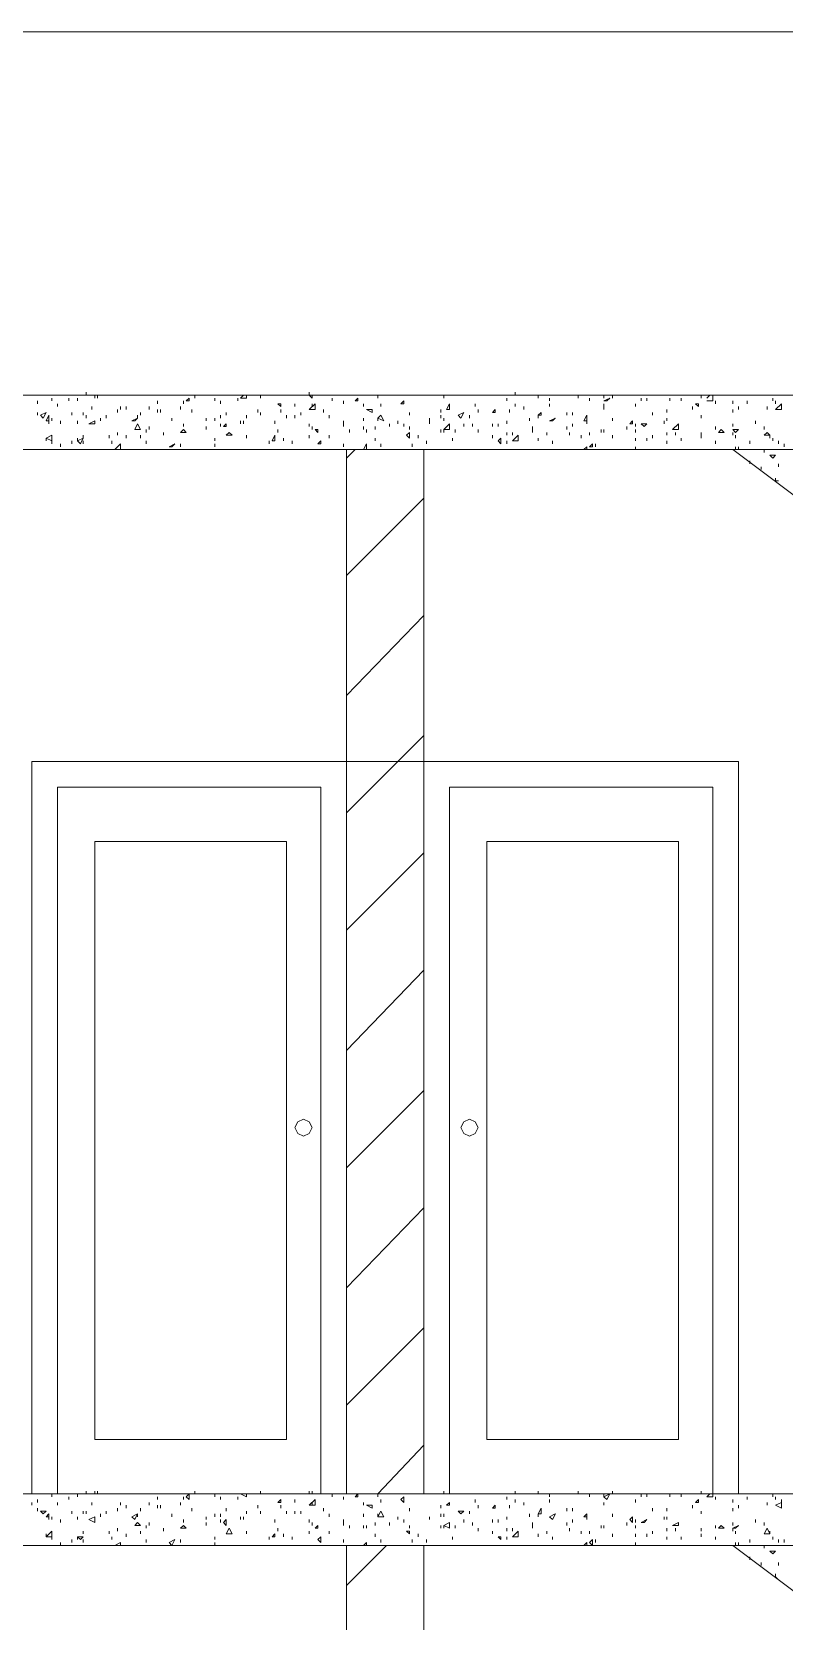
# Model space of a CAD drawing. Header units: millimetres. Extents: x 218.7 to 294.1, y -22.2 to 31.6.
# Drawn here: x 245.344 to 247.54, y 21.429 to 26.067 of the extents above; entities that cross this region are included whole.
import ezdxf

# ---------------------------------------------------------------- set-up
doc = ezdxf.new("R2010")
doc.units = ezdxf.units.MM
doc.layers.add('PDF_Geometry', color=7, linetype='Continuous')

msp = doc.modelspace()

# ---------------------------------------------------------------- linework, layer by layer
at = {"layer": 'PDF_Geometry', "lineweight": 9}
for points in [[(244.3587, 26.0672), (251.2389, 26.0672)], [(242.8056, 25.0067), (251.2389, 25.0067)], [(245.5026, 25.0067), (245.5026, 25.0151)], [(245.5276, 24.9984), (245.5276, 25.0067)], [(245.8199, 24.9984), (245.8199, 25.0067)], [(245.9535, 24.9984), (245.9618, 25.0067)], [(245.9702, 24.9984), (245.9702, 25.0067)], [(246.0119, 24.9984), (246.0119, 25.0067)], [(246.1539, 25.0067), (246.1539, 25.0151)], [(246.1539, 25.0067), (246.1622, 24.9984)], [(246.1622, 24.9984), (246.1622, 25.0067)], [(246.3543, 24.9984), (246.3543, 25.0067)], [(246.5463, 24.9984), (246.5463, 25.0067)], [(246.8218, 24.9984), (246.8218, 25.0067)], [(246.9387, 24.9984), (246.9387, 25.0067)], [(247.0139, 24.9984), (247.0139, 25.0067)], [(247.0389, 24.9984), (247.0389, 25.0067)], [(247.2978, 24.9984), (247.2978, 25.0067)], [(247.3145, 24.9984), (247.3228, 25.0067)], [(247.3312, 24.99), (247.3312, 25.0067)], [(245.3606, 24.9817), (245.3606, 24.99)], [(245.3606, 24.9483), (245.3606, 24.9566)], [(245.369, 24.9483), (245.3857, 24.9566)], [(245.369, 24.9483), (245.3773, 24.9399), (245.3857, 24.9566)], [(245.4024, 24.99), (245.4024, 24.9984)], [(245.4191, 24.9733), (245.4191, 24.9817)], [(245.4525, 24.99), (245.4525, 24.9984)], [(245.4608, 24.9483), (245.4608, 24.9566)], [(245.4775, 24.99), (245.4775, 24.9984)], [(245.4942, 24.9483), (245.4942, 24.9566)], [(245.5193, 24.965), (245.5193, 24.9733)], [(245.5944, 24.9566), (245.5944, 24.965)], [(245.6028, 24.965), (245.6028, 24.9733)], [(245.6195, 24.965), (245.6195, 24.9733)], [(245.6612, 24.9483), (245.6612, 24.9566)], [(245.6863, 24.965), (245.6863, 24.9733)], [(245.7113, 24.9817), (245.7113, 24.99)], [(245.7113, 24.9566), (245.7113, 24.965)], [(245.7197, 24.9566), (245.7197, 24.965)], [(245.7781, 24.965), (245.7781, 24.9733)], [(245.7865, 24.9817), (245.7865, 24.99)], [(245.7948, 24.99), (245.8032, 24.9984)], [(245.7948, 24.99), (245.8032, 24.99), (245.8032, 24.9984)], [(245.8115, 24.9566), (245.8115, 24.965)], [(245.8783, 24.99), (245.8783, 24.9984)], [(245.895, 24.9817), (245.895, 24.99)], [(245.9117, 24.9483), (245.9117, 24.9566)], [(245.9451, 24.99), (245.9451, 24.9984)], [(245.9535, 24.9984), (245.9702, 24.9984)], [(246.0036, 24.9566), (246.0036, 24.965)], [(246.0119, 24.9483), (246.0119, 24.9566)], [(246.062, 24.9817), (246.0704, 24.9817)], [(246.062, 24.9817), (246.0704, 24.9733), (246.0704, 24.9817)], [(246.0704, 24.9566), (246.0704, 24.965)], [(246.1121, 24.9733), (246.1121, 24.9817)], [(246.1288, 24.9483), (246.1288, 24.9566)], [(246.1539, 24.965), (246.1706, 24.9817), (246.1706, 24.965)], [(246.1539, 24.965), (246.1706, 24.965)], [(246.1622, 24.9733), (246.1622, 24.9817)], [(246.1956, 24.9566), (246.1956, 24.965)], [(246.2207, 24.99), (246.2207, 24.9984)], [(246.2541, 24.9817), (246.2541, 24.99)], [(246.2875, 24.99), (246.2958, 24.9984)], [(246.2875, 24.99), (246.2958, 24.99)], [(246.2958, 24.99), (246.2958, 24.9984)], [(246.3125, 24.9733), (246.3125, 24.9817)], [(246.3209, 24.965), (246.3376, 24.965)], [(246.3209, 24.965), (246.3376, 24.9566), (246.3376, 24.965)], [(246.3626, 24.9733), (246.3626, 24.9817)], [(246.4211, 24.9817), (246.4294, 24.99)], [(246.4211, 24.9817), (246.4294, 24.9817)], [(246.4294, 24.9817), (246.4294, 24.99)], [(246.4294, 24.9817), (246.4294, 24.99)], [(246.4461, 24.9483), (246.4461, 24.9566)], [(246.538, 24.9566), (246.538, 24.965)], [(246.5547, 24.965), (246.563, 24.9817)], [(246.5547, 24.965), (246.563, 24.965)], [(246.563, 24.965), (246.563, 24.9817)], [(246.5881, 24.9483), (246.6048, 24.9566)], [(246.5881, 24.9483), (246.5964, 24.9399), (246.6048, 24.9566)], [(246.6382, 24.9733), (246.6382, 24.9817)], [(246.6465, 24.9566), (246.6465, 24.965)], [(246.6883, 24.9566), (246.6966, 24.965)], [(246.6883, 24.9566), (246.6966, 24.9566)], [(246.6966, 24.9566), (246.6966, 24.965)], [(246.73, 24.99), (246.73, 24.9984)], [(246.7384, 24.9566), (246.7384, 24.965)], [(246.7551, 24.9733), (246.7551, 24.9817)], [(246.7801, 24.965), (246.7801, 24.9733)], [(246.8218, 24.9483), (246.8302, 24.9566)], [(246.8302, 24.9483), (246.8302, 24.9566)], [(246.8552, 24.99), (246.8552, 24.9984)], [(246.8552, 24.9733), (246.8552, 24.9817)], [(246.9053, 24.9483), (246.9053, 24.9566)], [(246.922, 24.9483), (246.922, 24.9566)], [(246.9721, 24.99), (246.9721, 24.9984)], [(247.0139, 24.99), (247.0306, 24.9984)], [(247.0139, 24.99), (247.0222, 24.99)], [(247.0139, 24.9733), (247.0139, 24.9817)], [(247.0139, 24.965), (247.0139, 24.9733)], [(247.0222, 24.99), (247.0306, 24.9984)], [(247.1057, 24.9733), (247.1057, 24.9817)], [(247.1224, 24.99), (247.1224, 24.9984)], [(247.1391, 24.99), (247.1391, 24.9984)], [(247.1558, 24.9483), (247.1558, 24.9566)], [(247.1976, 24.9566), (247.1976, 24.965)], [(247.2059, 24.99), (247.2059, 24.9984)], [(247.2393, 24.99), (247.2393, 24.9984)], [(247.2727, 24.965), (247.2727, 24.9733)], [(247.2811, 24.9817), (247.2894, 24.9817)], [(247.2811, 24.9817), (247.2894, 24.9733)], [(247.2894, 24.9733), (247.2894, 24.9817)], [(247.3145, 24.99), (247.3312, 24.99)], [(247.3395, 24.9817), (247.3395, 24.99)], [(247.3896, 24.9817), (247.3896, 24.99)], [(247.3896, 24.9566), (247.3896, 24.965)], [(247.4063, 24.965), (247.4063, 24.9733)], [(247.4898, 24.965), (247.4898, 24.9733)], [(247.5065, 24.99), (247.5065, 24.9984)], [(247.5149, 24.9817), (247.5149, 24.99)], [(247.5149, 24.965), (247.5316, 24.9817), (247.5316, 24.965)], [(247.5149, 24.965), (247.5316, 24.965)], [(247.5316, 24.9733), (247.5316, 24.9817)], [(245.3857, 24.9316), (245.394, 24.9483)], [(245.3857, 24.9316), (245.394, 24.9316)], [(245.394, 24.9316), (245.394, 24.9483)], [(245.394, 24.9232), (245.394, 24.9316)], [(245.4024, 24.9316), (245.4024, 24.9399)], [(245.4274, 24.9232), (245.4274, 24.9316)], [(245.4775, 24.9232), (245.4775, 24.9316)], [(245.5026, 24.9399), (245.5026, 24.9483)], [(245.5109, 24.9232), (245.5276, 24.9316)], [(245.5109, 24.9232), (245.5276, 24.9232)], [(245.5276, 24.9232), (245.5276, 24.9316)], [(245.5443, 24.9316), (245.5443, 24.9399)], [(245.561, 24.9399), (245.561, 24.9483)], [(245.6362, 24.9316), (245.6529, 24.9399)], [(245.6362, 24.9316), (245.6445, 24.9316), (245.6529, 24.9399)], [(245.6445, 24.9065), (245.6529, 24.9232)], [(245.6529, 24.9399), (245.6529, 24.9483)], [(245.6612, 24.9065), (245.6529, 24.9232)], [(245.6863, 24.9065), (245.6863, 24.9149)], [(245.7531, 24.9316), (245.7531, 24.9399)], [(245.7865, 24.9149), (245.7865, 24.9232)], [(245.7865, 24.9149), (245.7865, 24.9232)], [(245.8533, 24.9316), (245.8533, 24.9399)], [(245.8533, 24.9065), (245.8533, 24.9149)], [(245.8783, 24.9316), (245.8783, 24.9399)], [(245.895, 24.9399), (245.895, 24.9483)], [(245.895, 24.9149), (245.895, 24.9232)], [(245.9034, 24.9149), (245.9117, 24.9232)], [(245.9034, 24.9149), (245.9117, 24.9149), (245.9117, 24.9232)], [(245.9535, 24.9232), (245.9535, 24.9316)], [(245.9618, 24.9232), (245.9618, 24.9316)], [(245.9702, 24.9399), (245.9702, 24.9483)], [(246.0537, 24.9232), (246.0537, 24.9316)], [(246.0871, 24.9399), (246.0871, 24.9483)], [(246.1121, 24.9399), (246.1121, 24.9483)], [(246.1539, 24.9149), (246.1539, 24.9232)], [(246.1622, 24.9065), (246.1622, 24.9149)], [(246.2123, 24.9399), (246.2123, 24.9483)], [(246.2541, 24.9149), (246.2541, 24.9232), (246.2541, 24.9316)], [(246.3125, 24.9316), (246.3125, 24.9399)], [(246.3125, 24.9065), (246.3125, 24.9149)], [(246.3459, 24.9065), (246.3459, 24.9149)], [(246.3543, 24.9399), (246.3626, 24.9483), (246.371, 24.9316)], [(246.3543, 24.9399), (246.371, 24.9316)], [(246.3543, 24.9316), (246.3543, 24.9399)], [(246.3877, 24.9149), (246.3877, 24.9232)], [(246.4127, 24.9232), (246.4127, 24.9316)], [(246.4294, 24.9149), (246.4294, 24.9232)], [(246.4461, 24.9065), (246.4461, 24.9149)], [(246.5046, 24.9232), (246.5046, 24.9316), (246.5046, 24.9399)], [(246.538, 24.9399), (246.538, 24.9483)], [(246.5463, 24.9316), (246.5463, 24.9399)], [(246.5463, 24.9065), (246.563, 24.9232), (246.563, 24.9065)], [(246.6048, 24.9149), (246.6048, 24.9232)], [(246.6215, 24.9399), (246.6215, 24.9483)], [(246.6298, 24.9149), (246.6298, 24.9232)], [(246.6883, 24.9149), (246.6883, 24.9232)], [(246.705, 24.9149), (246.705, 24.9232)], [(246.73, 24.9232), (246.73, 24.9316)], [(246.7968, 24.9316), (246.7968, 24.9399)], [(246.8052, 24.8982), (246.8052, 24.9065), (246.8052, 24.9149)], [(246.8218, 24.9483), (246.8302, 24.9483)], [(246.8218, 24.9399), (246.8218, 24.9483)], [(246.8552, 24.9316), (246.8636, 24.9316), (246.8719, 24.9399)], [(246.8552, 24.9316), (246.872, 24.9399)], [(246.9053, 24.9065), (246.9053, 24.9149)], [(246.922, 24.9149), (246.922, 24.9232)], [(246.9554, 24.9316), (246.9638, 24.9483)], [(246.9554, 24.9316), (246.9638, 24.9316)], [(246.9638, 24.9316), (246.9638, 24.9483)], [(246.9638, 24.9232), (246.9638, 24.9316)], [(247.0389, 24.9316), (247.0389, 24.9399)], [(247.0807, 24.9065), (247.0807, 24.9149)], [(247.089, 24.9232), (247.0974, 24.9316)], [(247.089, 24.9232), (247.0974, 24.9232)], [(247.0974, 24.9232), (247.0974, 24.9316)], [(247.1057, 24.9149), (247.1057, 24.9232)], [(247.1224, 24.9232), (247.1391, 24.9232)], [(247.1224, 24.9232), (247.1308, 24.9149)], [(247.1308, 24.9149), (247.1391, 24.9232)], [(247.1892, 24.9232), (247.1892, 24.9316)], [(247.1976, 24.9316), (247.1976, 24.9399)], [(247.2143, 24.9065), (247.231, 24.9232)], [(247.231, 24.9065), (247.231, 24.9232)], [(247.2978, 24.9399), (247.2978, 24.9483)], [(247.2978, 24.9399), (247.2978, 24.9483)], [(247.3395, 24.9065), (247.3395, 24.9149)], [(247.3896, 24.9149), (247.3896, 24.9232)], [(247.4564, 24.9232), (247.4564, 24.9316)], [(247.4815, 24.9065), (247.4815, 24.9149)], [(245.3857, 24.8815), (245.4024, 24.8898), (245.4024, 24.8731)], [(245.3857, 24.8815), (245.4024, 24.8731)], [(245.3857, 24.8731), (245.3857, 24.8815)], [(245.4024, 24.8648), (245.4024, 24.8731)], [(245.4274, 24.8564), (245.4274, 24.8648)], [(245.4608, 24.8648), (245.4608, 24.8731)], [(245.4775, 24.8731), (245.4942, 24.8815)], [(245.4775, 24.8731), (245.4859, 24.8648), (245.4942, 24.8815)], [(245.4775, 24.8731), (245.4775, 24.8815)], [(245.4942, 24.8815), (245.4942, 24.8898)], [(245.4942, 24.8648), (245.4942, 24.8731)], [(245.5694, 24.8815), (245.5694, 24.8898)], [(245.5777, 24.8648), (245.5777, 24.8731)], [(245.5861, 24.8481), (245.6028, 24.8648), (245.6028, 24.8481)], [(245.5944, 24.8898), (245.5944, 24.8982)], [(245.6195, 24.8815), (245.6195, 24.8898)], [(245.6445, 24.9065), (245.6612, 24.9065)], [(245.6612, 24.8815), (245.6612, 24.8898)], [(245.6779, 24.8982), (245.6779, 24.9065)], [(245.6779, 24.8648), (245.6779, 24.8731)], [(245.728, 24.8898), (245.728, 24.8982)], [(245.7447, 24.8564), (245.7614, 24.8648)], [(245.7447, 24.8564), (245.7531, 24.8564), (245.7614, 24.8648)], [(245.7781, 24.8982), (245.7865, 24.9065)], [(245.7781, 24.8982), (245.7948, 24.8982)], [(245.7948, 24.8982), (245.7865, 24.9065)], [(245.8783, 24.8731), (245.8783, 24.8815)], [(245.8783, 24.8564), (245.8783, 24.8648)], [(245.9117, 24.8898), (245.9201, 24.8982)], [(245.9117, 24.8898), (245.9284, 24.8898)], [(245.9284, 24.8898), (245.9201, 24.8982)], [(245.9702, 24.8815), (245.9702, 24.8898)], [(246.037, 24.8648), (246.037, 24.8731)], [(246.0453, 24.8731), (246.0537, 24.8898)], [(246.0453, 24.8731), (246.0537, 24.8731)], [(246.0537, 24.8731), (246.0537, 24.8898)], [(246.062, 24.8982), (246.062, 24.9065)], [(246.0787, 24.8731), (246.0787, 24.8815)], [(246.1038, 24.8648), (246.1038, 24.8731)], [(246.1539, 24.8815), (246.1539, 24.8898)], [(246.1706, 24.9065), (246.1789, 24.9065)], [(246.1706, 24.9065), (246.1789, 24.8982), (246.1789, 24.9065)], [(246.1789, 24.8648), (246.1873, 24.8731)], [(246.1789, 24.8648), (246.1873, 24.8648)], [(246.1873, 24.8648), (246.1873, 24.8731)], [(246.2123, 24.8815), (246.2123, 24.8898)], [(246.2541, 24.8564), (246.2541, 24.8648)], [(246.2708, 24.8982), (246.2708, 24.9065)], [(246.3125, 24.8481), (246.3209, 24.8648)], [(246.3209, 24.8982), (246.3209, 24.9065)], [(246.3209, 24.8481), (246.3209, 24.8648)], [(246.3459, 24.8731), (246.3459, 24.8815)], [(246.3626, 24.8564), (246.3626, 24.8648)], [(246.4378, 24.8898), (246.4461, 24.8982)], [(246.4378, 24.8898), (246.4461, 24.8815), (246.4461, 24.8982)], [(246.4461, 24.8898), (246.4461, 24.8982)], [(246.4545, 24.8564), (246.4545, 24.8648)], [(246.4712, 24.8815), (246.4712, 24.8898)], [(246.4962, 24.8648), (246.4962, 24.8731)], [(246.538, 24.8982), (246.538, 24.9065)], [(246.5463, 24.9065), (246.563, 24.9065)], [(246.5463, 24.8982), (246.5463, 24.9065)], [(246.5714, 24.8731), (246.5714, 24.8815)], [(246.5797, 24.8982), (246.5797, 24.9065)], [(246.6465, 24.8982), (246.6465, 24.9065)], [(246.6883, 24.8815), (246.6883, 24.8898)], [(246.705, 24.8731), (246.7133, 24.8815)], [(246.705, 24.8731), (246.7133, 24.8648), (246.7133, 24.8815)], [(246.73, 24.8898), (246.73, 24.8982)], [(246.73, 24.8648), (246.73, 24.8731)], [(246.7467, 24.8898), (246.7467, 24.8982)], [(246.7467, 24.8731), (246.7634, 24.8898), (246.7634, 24.8731)], [(246.7467, 24.8731), (246.7634, 24.8731)], [(246.8218, 24.8731), (246.8218, 24.8815)], [(246.8469, 24.8898), (246.8469, 24.8982)], [(246.8636, 24.8648), (246.8636, 24.8731)], [(246.9137, 24.8898), (246.9137, 24.8982)], [(246.9471, 24.8815), (246.9471, 24.8898)], [(246.9721, 24.8898), (246.9721, 24.8982)], [(246.9721, 24.8564), (246.9805, 24.8648)], [(246.9721, 24.8564), (246.9805, 24.8564), (246.9805, 24.8648)], [(246.9888, 24.8564), (246.9888, 24.8648)], [(247.0055, 24.8982), (247.0055, 24.9065)], [(247.0139, 24.8982), (247.0139, 24.9065)], [(247.0389, 24.8815), (247.0389, 24.8898)], [(247.1057, 24.8982), (247.1057, 24.9065)], [(247.1057, 24.8731), (247.1057, 24.8815)], [(247.1391, 24.8731), (247.1391, 24.8815)], [(247.1558, 24.8815), (247.1558, 24.8898)], [(247.1976, 24.8898), (247.1976, 24.8982)], [(247.1976, 24.8648), (247.1976, 24.8731)], [(247.2143, 24.9065), (247.231, 24.9065)], [(247.2226, 24.8898), (247.2226, 24.8982)], [(247.2393, 24.8731), (247.2393, 24.8815)], [(247.2978, 24.8815), (247.2978, 24.8898), (247.2978, 24.8982)], [(247.3395, 24.8648), (247.3395, 24.8731)], [(247.3479, 24.8982), (247.3562, 24.9065)], [(247.3479, 24.8982), (247.3646, 24.8982)], [(247.3646, 24.8982), (247.3562, 24.9065)], [(247.3896, 24.9065), (247.4063, 24.9065)], [(247.3896, 24.9065), (247.398, 24.8982)], [(247.3896, 24.8898), (247.3896, 24.8982)], [(247.398, 24.8982), (247.4063, 24.9065)], [(247.398, 24.8815), (247.398, 24.8898)], [(247.4397, 24.8648), (247.4397, 24.8731)], [(247.4815, 24.8898), (247.4898, 24.8982)], [(247.4815, 24.8898), (247.4982, 24.8898)], [(247.4982, 24.8898), (247.4898, 24.8982)], [(247.4982, 24.8815), (247.4982, 24.8898)], [(247.5065, 24.8731), (247.5065, 24.8815)], [(247.5232, 24.8648), (247.5232, 24.8731)], [(247.5399, 24.8564), (247.5399, 24.8648)], [(242.8056, 24.8481), (251.2389, 24.8481)], [(246.2624, 23.938), (246.2624, 24.8481)], [(246.2624, 24.8231), (246.2875, 24.8481)], [(246.3125, 24.8481), (246.3209, 24.8481)], [(246.4879, 23.938), (246.4879, 24.8481)], [(246.9554, 24.8481), (246.9638, 24.8564), (246.9638, 24.8481)], [(247.1057, 24.8481), (247.1057, 24.8564)], [(247.3896, 24.8481), (249.9279, 22.9444)], [(247.398, 24.8481), (247.398, 24.8564)], [(247.4063, 24.8481), (247.4063, 24.8564)], [(247.4815, 24.8397), (247.4815, 24.8481)], [(247.4982, 24.8314), (247.5149, 24.8314)], [(247.4982, 24.8314), (247.5065, 24.823)], [(247.5065, 24.8231), (247.5149, 24.8314)], [(247.4397, 24.8063), (247.4397, 24.8147)], [(247.4731, 24.7897), (247.4731, 24.798)], [(247.5232, 24.798), (247.5232, 24.8064)], [(247.5149, 24.7563), (247.5149, 24.7646)], [(247.5232, 24.7563), (247.5149, 24.7563)], [(246.2624, 24.4807), (246.4879, 24.7062)], [(246.2624, 24.13), (246.4879, 24.3638)], [(246.2624, 23.7877), (246.4127, 23.938), (246.4879, 24.0131)], [(245.344, 21.8005), (245.344, 23.938), (247.4063, 23.938), (247.4063, 21.8005)], [(245.4191, 21.8005), (245.344, 21.8005), (245.344, 23.938), (246.2624, 23.938), (246.2624, 21.8005), (246.1873, 21.8005)], [(247.3312, 21.8005), (247.4063, 21.8005), (247.4063, 23.938), (246.4879, 23.938), (246.4879, 21.8005), (246.563, 21.8005)], [(246.2624, 23.4453), (246.4879, 23.6708)], [(246.2624, 23.0947), (246.4879, 23.3284)], [(246.2624, 22.7523), (246.4879, 22.9778)], [(246.2624, 22.4016), (246.4879, 22.6354)], [(246.2624, 22.0593), (246.4879, 22.2847)], [(246.3543, 21.8005), (246.4879, 21.9424)], [(242.8056, 21.8005), (248.7339, 21.8005)], [(242.8056, 21.8005), (248.7339, 21.8005)], [(245.4024, 21.7921), (245.4024, 21.8005)], [(245.4775, 21.7921), (245.4775, 21.8005)], [(245.5026, 21.8005), (245.5026, 21.8088)], [(245.5276, 21.8005), (245.5276, 21.8088)], [(245.7948, 21.7921), (245.8032, 21.8005)], [(245.7948, 21.7921), (245.8032, 21.7838), (245.8032, 21.8005)], [(245.8199, 21.8005), (245.8199, 21.8088)], [(245.8783, 21.7921), (245.8783, 21.8005)], [(245.9535, 21.8005), (245.9618, 21.8005)], [(245.9535, 21.8005), (245.9702, 21.7921), (245.9702, 21.8005)], [(246.0119, 21.8005), (246.0119, 21.8088)], [(246.1622, 21.8005), (246.1539, 21.8005), (246.1539, 21.8088)], [(246.1622, 21.8005), (246.1622, 21.8088)], [(246.2207, 21.7921), (246.2207, 21.8005)], [(246.2958, 21.7921), (246.2875, 21.7921), (246.2958, 21.8005)], [(246.2958, 21.7921), (246.2958, 21.8005)], [(246.3543, 21.7921), (246.3543, 21.8005)], [(246.5463, 21.8005), (246.5463, 21.8088)], [(246.8218, 21.8005), (246.8218, 21.8088)], [(246.8552, 21.7921), (246.8552, 21.8005)], [(246.9387, 21.8005), (246.9387, 21.8088)], [(246.9721, 21.7921), (246.9721, 21.8005)], [(247.0139, 21.7921), (247.0306, 21.8005)], [(247.0139, 21.8005), (247.0139, 21.7921), (247.0222, 21.7838), (247.0306, 21.8005)], [(247.0389, 21.8005), (247.0389, 21.8088)], [(247.1224, 21.7921), (247.1224, 21.8005)], [(247.1391, 21.7921), (247.1391, 21.8005)], [(247.2059, 21.7921), (247.2059, 21.8005)], [(247.2393, 21.7921), (247.2393, 21.8005)], [(247.2978, 21.8005), (247.2978, 21.8088)], [(247.3145, 21.7921), (247.3228, 21.8005)], [(247.3145, 21.7921), (247.3312, 21.7921), (247.3312, 21.8005)], [(247.5065, 21.7921), (247.5065, 21.8005)], [(245.344, 21.7671), (245.344, 21.7754)], [(245.3606, 21.7754), (245.3606, 21.7838)], [(245.3606, 21.7504), (245.3606, 21.7587)], [(245.4191, 21.7671), (245.4191, 21.7754)], [(245.4525, 21.7838), (245.4525, 21.7921)], [(245.5193, 21.7671), (245.5193, 21.7754)], [(245.5944, 21.7504), (245.5944, 21.7587)], [(245.6028, 21.7671), (245.6028, 21.7754)], [(245.6195, 21.7587), (245.6195, 21.7671)], [(245.6612, 21.7504), (245.6612, 21.7587)], [(245.6863, 21.7671), (245.6863, 21.7754)], [(245.7113, 21.7838), (245.7113, 21.7921)], [(245.7113, 21.7587), (245.7113, 21.7671)], [(245.7197, 21.7587), (245.7197, 21.7671)], [(245.7781, 21.7671), (245.7781, 21.7754)], [(245.7865, 21.7838), (245.7865, 21.7921)], [(245.8115, 21.7504), (245.8115, 21.7587)], [(245.895, 21.7838), (245.895, 21.7921)], [(245.9117, 21.7504), (245.9117, 21.7587)], [(245.9451, 21.7838), (245.9451, 21.7921)], [(246.0036, 21.7587), (246.0036, 21.7671)], [(246.062, 21.7754), (246.0704, 21.7838)], [(246.062, 21.7754), (246.0704, 21.7754), (246.0704, 21.7838)], [(246.0704, 21.7587), (246.0704, 21.7671)], [(246.1121, 21.7754), (246.1121, 21.7838)], [(246.1539, 21.7671), (246.1706, 21.7838)], [(246.1539, 21.7671), (246.1706, 21.7671), (246.1706, 21.7838)], [(246.1622, 21.7671), (246.1622, 21.7754)], [(246.1956, 21.7504), (246.1956, 21.7587)], [(246.2541, 21.7838), (246.2541, 21.7921)], [(246.3125, 21.7671), (246.3125, 21.7754)], [(246.3209, 21.7671), (246.3376, 21.7671)], [(246.3209, 21.7671), (246.3376, 21.7587), (246.3376, 21.7671)], [(246.3626, 21.7754), (246.3626, 21.7838)], [(246.4211, 21.7838), (246.4294, 21.7921)], [(246.4211, 21.7838), (246.4294, 21.7754)], [(246.4294, 21.7754), (246.4294, 21.7921)], [(246.4294, 21.7838), (246.4294, 21.7921)], [(246.4461, 21.7504), (246.4461, 21.7587)], [(246.538, 21.7587), (246.538, 21.7671)], [(246.5547, 21.7671), (246.563, 21.7754)], [(246.5547, 21.7671), (246.563, 21.7671)], [(246.563, 21.7671), (246.563, 21.7754)], [(246.6382, 21.7754), (246.6382, 21.7838)], [(246.6465, 21.7587), (246.6465, 21.7671)], [(246.6883, 21.7587), (246.6966, 21.7671)], [(246.6883, 21.7587), (246.6966, 21.7587)], [(246.6966, 21.7587), (246.6966, 21.7671)], [(246.73, 21.7838), (246.73, 21.7921)], [(246.7384, 21.7587), (246.7384, 21.7671)], [(246.7551, 21.7754), (246.7551, 21.7838)], [(246.7801, 21.7671), (246.7801, 21.7754)], [(246.8218, 21.742), (246.8302, 21.7587)], [(246.8302, 21.742), (246.8302, 21.7587)], [(246.8552, 21.7754), (246.8552, 21.7838)], [(246.9053, 21.7504), (246.9053, 21.7587)], [(246.922, 21.7504), (246.922, 21.7587)], [(247.1057, 21.7754), (247.1057, 21.7838)], [(247.1558, 21.7504), (247.1558, 21.7587)], [(247.1976, 21.7504), (247.1976, 21.7587)], [(247.2727, 21.7587), (247.2727, 21.7671)], [(247.2894, 21.7754), (247.2811, 21.7754), (247.2894, 21.7838)], [(247.2894, 21.7754), (247.2894, 21.7838)], [(247.3395, 21.7838), (247.3395, 21.7921)], [(247.3896, 21.7754), (247.3896, 21.7838)], [(247.3896, 21.7504), (247.3896, 21.7587)], [(247.4063, 21.7587), (247.4063, 21.7671)], [(247.4898, 21.7671), (247.4898, 21.7754)], [(247.5149, 21.7838), (247.5149, 21.7921)], [(247.5149, 21.7671), (247.5316, 21.7754)], [(247.5149, 21.7671), (247.5316, 21.7587), (247.5316, 21.7754)], [(247.5316, 21.7754), (247.5316, 21.7838)], [(245.369, 21.7504), (245.3857, 21.7504)], [(245.369, 21.7504), (245.3774, 21.742), (245.3857, 21.7504)], [(245.3857, 21.7337), (245.394, 21.742)], [(245.3857, 21.7337), (245.394, 21.7337), (245.394, 21.742)], [(245.394, 21.7253), (245.394, 21.7337)], [(245.4024, 21.7253), (245.4024, 21.7337)], [(245.4274, 21.717), (245.4274, 21.7253)], [(245.4608, 21.742), (245.4608, 21.7504)], [(245.4775, 21.7253), (245.4775, 21.7337)], [(245.4942, 21.742), (245.4942, 21.7504)], [(245.5026, 21.742), (245.5026, 21.7504)], [(245.5109, 21.7253), (245.5276, 21.7337)], [(245.5109, 21.7253), (245.5276, 21.717), (245.5276, 21.7337)], [(245.5443, 21.7337), (245.5443, 21.742)], [(245.561, 21.742), (245.561, 21.7504)], [(245.6362, 21.7337), (245.6529, 21.742)], [(245.6362, 21.7337), (245.6445, 21.7253), (245.6529, 21.742)], [(245.6445, 21.7086), (245.6529, 21.717)], [(245.6445, 21.7086), (245.6612, 21.7086), (245.6529, 21.717)], [(245.6529, 21.7337), (245.6529, 21.742)], [(245.6779, 21.7003), (245.6779, 21.7086)], [(245.6863, 21.7086), (245.6863, 21.717)], [(245.7531, 21.7337), (245.7531, 21.742)], [(245.7781, 21.7003), (245.7865, 21.7086)], [(245.7781, 21.7003), (245.7948, 21.7003), (245.7865, 21.7086)], [(245.8533, 21.7253), (245.8533, 21.7337)], [(245.8533, 21.7086), (245.8533, 21.717)], [(245.8783, 21.7337), (245.8783, 21.742)], [(245.895, 21.7337), (245.895, 21.742)], [(245.895, 21.717), (245.895, 21.7253)], [(245.9034, 21.717), (245.9117, 21.7253)], [(245.9034, 21.717), (245.9117, 21.7086), (245.9117, 21.7253)], [(245.9535, 21.7253), (245.9535, 21.7337)], [(245.9618, 21.7253), (245.9618, 21.7337)], [(245.9702, 21.742), (245.9702, 21.7504)], [(246.0119, 21.742), (246.0119, 21.7504)], [(246.0537, 21.717), (246.0537, 21.7253)], [(246.0871, 21.742), (246.0871, 21.7504)], [(246.1121, 21.742), (246.1121, 21.7504)], [(246.1288, 21.742), (246.1288, 21.7504)], [(246.1539, 21.717), (246.1539, 21.7253)], [(246.1622, 21.7086), (246.1622, 21.717)], [(246.1706, 21.7003), (246.1789, 21.7086)], [(246.1706, 21.7003), (246.1789, 21.7003), (246.1789, 21.7086)], [(246.2123, 21.7337), (246.2123, 21.742)], [(246.2541, 21.7086), (246.2541, 21.717), (246.2541, 21.7253)], [(246.2708, 21.7003), (246.2708, 21.7086)], [(246.3125, 21.7337), (246.3125, 21.742)], [(246.3125, 21.7003), (246.3125, 21.7086)], [(246.3209, 21.7003), (246.3209, 21.7086)], [(246.3459, 21.7086), (246.3459, 21.717)], [(246.3543, 21.7337), (246.3626, 21.7504)], [(246.3543, 21.7337), (246.371, 21.7337), (246.3626, 21.7504)], [(246.3543, 21.7337), (246.3543, 21.742)], [(246.3877, 21.7086), (246.3877, 21.717)], [(246.4127, 21.7253), (246.4127, 21.7337)], [(246.4294, 21.717), (246.4294, 21.7253)], [(246.4461, 21.7003), (246.4461, 21.7086)], [(246.538, 21.7337), (246.538, 21.742)], [(246.538, 21.7003), (246.538, 21.7086)], [(246.5463, 21.7337), (246.5463, 21.742)], [(246.5463, 21.7086), (246.563, 21.717)], [(246.5463, 21.7086), (246.563, 21.7003), (246.563, 21.717)], [(246.5463, 21.7003), (246.5463, 21.7086)], [(246.5797, 21.7003), (246.5797, 21.7086)], [(246.5881, 21.7504), (246.6048, 21.7504)], [(246.5881, 21.7504), (246.5964, 21.742), (246.6048, 21.7504)], [(246.6048, 21.717), (246.6048, 21.7253)], [(246.6215, 21.742), (246.6215, 21.7504)], [(246.6298, 21.7086), (246.6298, 21.717)], [(246.6883, 21.717), (246.6883, 21.7253)], [(246.705, 21.717), (246.705, 21.7253)], [(246.73, 21.7253), (246.73, 21.7337)], [(246.7968, 21.7337), (246.7968, 21.742)], [(246.8052, 21.7003), (246.8052, 21.7086), (246.8052, 21.717)], [(246.8218, 21.742), (246.8302, 21.742)], [(246.8218, 21.7337), (246.8218, 21.742)], [(246.8552, 21.7337), (246.8719, 21.742)], [(246.8552, 21.7337), (246.8636, 21.7253), (246.872, 21.742)], [(246.9053, 21.7086), (246.9053, 21.717)], [(246.922, 21.717), (246.922, 21.7253)], [(246.9554, 21.7337), (246.9638, 21.742)], [(246.9554, 21.7337), (246.9638, 21.7337)], [(246.9638, 21.7337), (246.9638, 21.742)], [(246.9638, 21.7253), (246.9638, 21.7337)], [(247.0055, 21.7003), (247.0055, 21.7086)], [(247.0139, 21.7003), (247.0139, 21.7086)], [(247.0389, 21.7337), (247.0389, 21.742)], [(247.0807, 21.7086), (247.0807, 21.717)], [(247.089, 21.7253), (247.0974, 21.7337)], [(247.089, 21.7253), (247.0974, 21.717)], [(247.0974, 21.717), (247.0974, 21.7337)], [(247.1057, 21.717), (247.1057, 21.7253)], [(247.1057, 21.7003), (247.1057, 21.7086)], [(247.1224, 21.717), (247.1391, 21.7253)], [(247.1224, 21.717), (247.1308, 21.717), (247.1391, 21.7253)], [(247.1892, 21.7253), (247.1892, 21.7337)], [(247.1976, 21.7253), (247.1976, 21.7337)], [(247.2143, 21.7086), (247.231, 21.717)], [(247.2143, 21.7086), (247.231, 21.7086)], [(247.231, 21.7086), (247.231, 21.717)], [(247.3395, 21.7003), (247.3395, 21.7086)], [(247.3479, 21.7003), (247.3562, 21.7086)], [(247.3646, 21.7003), (247.3562, 21.7086)], [(247.3896, 21.7086), (247.3896, 21.717)], [(247.398, 21.7003), (247.3896, 21.7003), (247.4063, 21.7086)], [(247.398, 21.7003), (247.4063, 21.7086)], [(247.4564, 21.717), (247.4564, 21.7253)], [(247.4815, 21.7086), (247.4815, 21.717)], [(245.3857, 21.6752), (245.4024, 21.6919)], [(245.3857, 21.6752), (245.4024, 21.6752), (245.4024, 21.6919)], [(245.3857, 21.6752), (245.3857, 21.6836)], [(245.4024, 21.6669), (245.4024, 21.6752)], [(245.4608, 21.6585), (245.4608, 21.6669)], [(245.4775, 21.6752), (245.4942, 21.6752)], [(245.4775, 21.6752), (245.4859, 21.6669), (245.4942, 21.6752)], [(245.4775, 21.6669), (245.4775, 21.6752)], [(245.4942, 21.6836), (245.4942, 21.6919)], [(245.4942, 21.6585), (245.4942, 21.6669)], [(245.5694, 21.6836), (245.5694, 21.6919)], [(245.5777, 21.6669), (245.5777, 21.6752)], [(245.5944, 21.6919), (245.5944, 21.7003)], [(245.6195, 21.6752), (245.6195, 21.6836)], [(245.6612, 21.6836), (245.6612, 21.6919)], [(245.6779, 21.6585), (245.6779, 21.6669)], [(245.728, 21.6919), (245.728, 21.7003)], [(245.7447, 21.6585), (245.7614, 21.6669)], [(245.7447, 21.6585), (245.7531, 21.6502), (245.7614, 21.6669)], [(245.8783, 21.6669), (245.8783, 21.6752)], [(245.9117, 21.6836), (245.9201, 21.7003)], [(245.9117, 21.6836), (245.9284, 21.6836), (245.9201, 21.7003)], [(245.9702, 21.6836), (245.9702, 21.6919)], [(246.037, 21.6669), (246.037, 21.6752)], [(246.0453, 21.6752), (246.0537, 21.6836)], [(246.0453, 21.6752), (246.0537, 21.6752), (246.0537, 21.6836)], [(246.062, 21.6919), (246.062, 21.7003)], [(246.0787, 21.6752), (246.0787, 21.6836)], [(246.1038, 21.6669), (246.1038, 21.6752)], [(246.1539, 21.6836), (246.1539, 21.6919)], [(246.1789, 21.6669), (246.1873, 21.6752)], [(246.1789, 21.6669), (246.1873, 21.6585)], [(246.1873, 21.6585), (246.1873, 21.6752)], [(246.2123, 21.6836), (246.2123, 21.6919)], [(246.2541, 21.6585), (246.2541, 21.6669)], [(246.3459, 21.6752), (246.3459, 21.6836)], [(246.3626, 21.6585), (246.3626, 21.6669)], [(246.4378, 21.6919), (246.4461, 21.6919)], [(246.4378, 21.6919), (246.4461, 21.6836), (246.4461, 21.6919)], [(246.4461, 21.6836), (246.4461, 21.6919)], [(246.4545, 21.6585), (246.4545, 21.6669)], [(246.4712, 21.6752), (246.4712, 21.6836)], [(246.4962, 21.6585), (246.4962, 21.6669)], [(246.5714, 21.6669), (246.5714, 21.6752)], [(246.6465, 21.6919), (246.6465, 21.7003)], [(246.6883, 21.6836), (246.6883, 21.6919)], [(246.705, 21.6752), (246.7133, 21.6752)], [(246.705, 21.6752), (246.7133, 21.6669), (246.7133, 21.6752)], [(246.73, 21.6919), (246.73, 21.7003)], [(246.73, 21.6669), (246.73, 21.6752)], [(246.7467, 21.6919), (246.7467, 21.7003)], [(246.7467, 21.6752), (246.7634, 21.6919)], [(246.7467, 21.6752), (246.7634, 21.6752), (246.7634, 21.6919)], [(246.8218, 21.6752), (246.8218, 21.6836)], [(246.8469, 21.6836), (246.8469, 21.6919)], [(246.8636, 21.6669), (246.8636, 21.6752)], [(246.9137, 21.6919), (246.9137, 21.7003)], [(246.9471, 21.6836), (246.9471, 21.6919)], [(246.9721, 21.6836), (246.9721, 21.6919)], [(246.9721, 21.6585), (246.9805, 21.6669)], [(246.9721, 21.6585), (246.9805, 21.6502), (246.9805, 21.6669)], [(246.9888, 21.6585), (246.9888, 21.6669)], [(247.0389, 21.6752), (247.0389, 21.6836)], [(247.1057, 21.6752), (247.1057, 21.6836)], [(247.1391, 21.6752), (247.1391, 21.6836)], [(247.1558, 21.6836), (247.1558, 21.6919)], [(247.1976, 21.6919), (247.1976, 21.7003)], [(247.1976, 21.6669), (247.1976, 21.6752)], [(247.2226, 21.6919), (247.2226, 21.7003)], [(247.2393, 21.6669), (247.2393, 21.6752)], [(247.2978, 21.6919), (247.2978, 21.7003)], [(247.2978, 21.6752), (247.2978, 21.6836)], [(247.3395, 21.6669), (247.3395, 21.6752)], [(247.3479, 21.7003), (247.3646, 21.7003)], [(247.3896, 21.6919), (247.3896, 21.7003)], [(247.398, 21.6836), (247.398, 21.6919)], [(247.4397, 21.6585), (247.4397, 21.6669)], [(247.4815, 21.6836), (247.4898, 21.7003)], [(247.4815, 21.6836), (247.4982, 21.6836)], [(247.4982, 21.6836), (247.4898, 21.7003)], [(247.4982, 21.6836), (247.4982, 21.6919)], [(247.5065, 21.6669), (247.5065, 21.6752)], [(247.5232, 21.6585), (247.5232, 21.6669)], [(247.5399, 21.6585), (247.5399, 21.6669)], [(242.8056, 21.6502), (248.7339, 21.6502)], [(245.4274, 21.6502), (245.4274, 21.6585)], [(245.5861, 21.6502), (245.6028, 21.6585)], [(245.6028, 21.6502), (245.6028, 21.6585)], [(245.8783, 21.6502), (245.8783, 21.6585)], [(246.2624, 20.74), (246.2624, 21.6502)], [(246.2624, 21.5333), (246.3793, 21.6502)], [(246.3125, 21.6502), (246.3209, 21.6585)], [(246.3125, 21.6502), (246.3209, 21.6502)], [(246.3209, 21.6502), (246.3209, 21.6585)], [(246.4879, 20.74), (246.4879, 21.6502)], [(246.9554, 21.6502), (246.9638, 21.6585)], [(246.9638, 21.6502), (246.9638, 21.6585)], [(247.1057, 21.6502), (247.1057, 21.6585)], [(247.3896, 21.6502), (249.9279, 19.7464)], [(247.398, 21.6502), (247.398, 21.6585)], [(247.4063, 21.6502), (247.4063, 21.6585)], [(247.4397, 21.6084), (247.4397, 21.6168)], [(247.4815, 21.6418), (247.4815, 21.6502)], [(247.5065, 21.6251), (247.4982, 21.6335), (247.5149, 21.6335)], [(247.5065, 21.6251), (247.5149, 21.6335)], [(247.4731, 21.5917), (247.4731, 21.6001)], [(247.5232, 21.5917), (247.5232, 21.6001)], [(247.5149, 21.5583), (247.5149, 21.5667)], [(247.5232, 21.55), (247.5149, 21.5583)]]:
    msp.add_lwpolyline(points, dxfattribs=at)
for points in [[(245.536, 25.0067), (245.536, 24.9984)], [(246.7551, 25.0151), (246.7551, 25.0067)], [(247.4314, 24.99), (247.4314, 24.9817)], [(245.7781, 24.8648), (245.7781, 24.8564)], [(246.1873, 23.8628), (246.1873, 21.8005), (245.4191, 21.8005), (245.4191, 23.8628)], [(246.563, 23.8628), (246.563, 21.8005), (247.3312, 21.8005), (247.3312, 23.8628)], [(246.0871, 21.9591), (246.0871, 23.7042), (245.5276, 23.7042), (245.5276, 21.9591)], [(246.6716, 21.9591), (246.6716, 23.7042), (247.231, 23.7042), (247.231, 21.9591)], [(246.1622, 22.8692), (246.1539, 22.8859), (246.1372, 22.8943), (246.1205, 22.8859), (246.1121, 22.8692), (246.1205, 22.8525), (246.1372, 22.8442), (246.1539, 22.8525)], [(246.6465, 22.8692), (246.6382, 22.8859), (246.6215, 22.8943), (246.6048, 22.8859), (246.5964, 22.8692), (246.6048, 22.8525), (246.6215, 22.8442), (246.6382, 22.8525)], [(245.536, 21.8088), (245.536, 21.8005)], [(246.7551, 21.8088), (246.7551, 21.8005)], [(247.0139, 21.7754), (247.0139, 21.7671)], [(247.4314, 21.7921), (247.4314, 21.7838)], [(245.7865, 21.7253), (245.7865, 21.717)], [(246.5046, 21.7337), (246.5046, 21.7253)], [(247.2978, 21.7504), (247.2978, 21.742)], [(245.7781, 21.6669), (245.7781, 21.6585)]]:
    msp.add_lwpolyline(points, close=True, dxfattribs=at)

doc.saveas('drawing.dxf')
